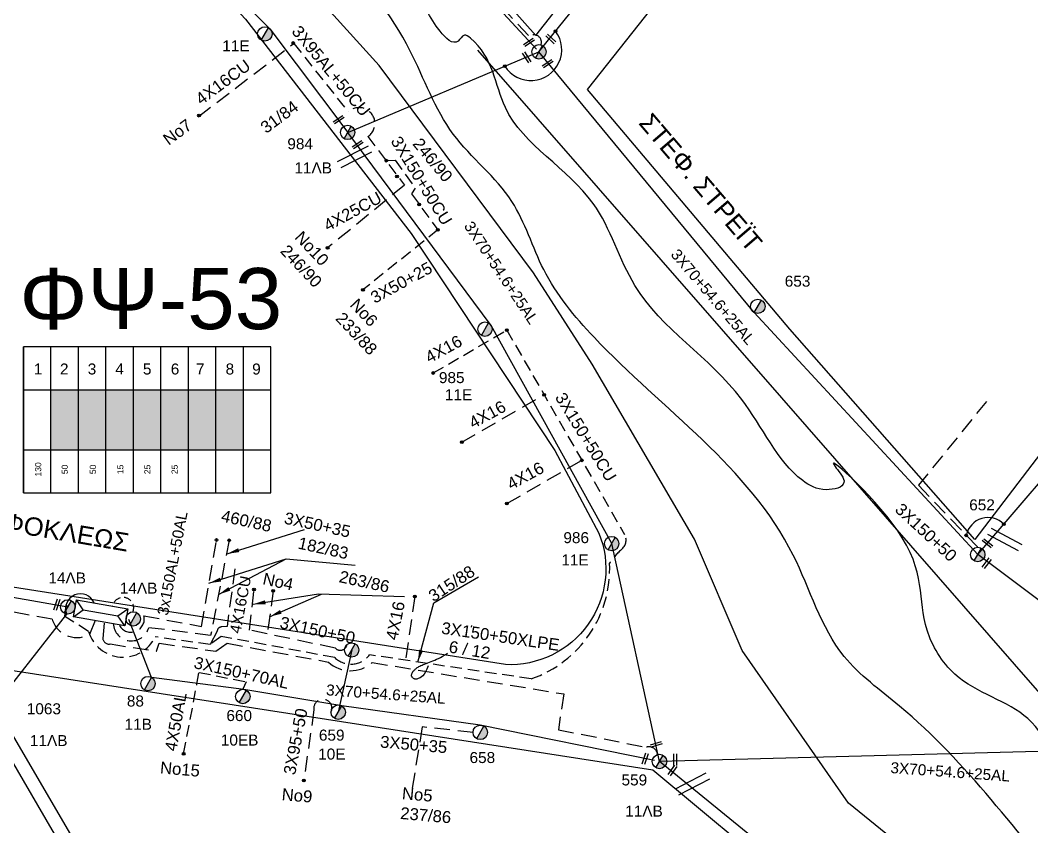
# Model space of a CAD drawing. Header units: millimetres. Extents: x 72 to 3039, y -786 to 786.
# Drawn here: x 1675.8 to 1841.3, y -14.2 to 117.8 of the extents above; entities that cross this region are included whole.
import ezdxf
from ezdxf.enums import TextEntityAlignment as Align

# ---------------------------------------------------------------- set-up
doc = ezdxf.new("R2010")
doc.units = ezdxf.units.MM
doc.linetypes.add('DASHED', pattern=[19.05, 12.7, -6.35])
for name, color, linetype in [('Άγνωστα', 7, 'Continuous'), ('Ασφαλειοκιβώτια Χ.Τ 9 αναχωρήσεων', 7, 'Continuous'), ('Γέφυρες Εναέριου Δικτύου', 7, 'Continuous'), ('Εναέρια παροχή ΧΤ 4x16', 7, 'SYN_LINE'), ('Επιγραφές - Σχήματα', 7, 'Continuous'), ('Καλώδια ΧΤ   3x150+50AL', 7, 'DASHED'), ('Καλώδια ΧΤ   3x150+50AL XLPE', 7, 'DASHED'), ('Καλώδια ΧΤ   3x150+50CU', 7, 'DASHED'), ('Καλώδια ΧΤ   3x150+70AL', 7, 'DASHED'), ('Καλώδια ΧΤ   3x150AL+50CU', 7, 'DASHED'), ('Καλώδια ΧΤ   3x95AL+50CU', 7, 'DASHED'), ('Μηχανική τομή', 7, 'Continuous'), ('Στύλος ΦΜ', 7, 'Continuous'), ('Στύλος ΦΜ @ 1', 7, 'Continuous'), ('Συνδέσεις', 7, 'Continuous'), ('Συνεστραμμένα ΧΤ   3x70+54.6+25 AL', 7, 'SYN_LINE'), ('Τομή', 7, 'Continuous'), ('Υποσταθμός πόλεως', 7, 'Continuous'), ('Υπόβαθρο ΔΕΗ', 7, 'Continuous'), ('Υπόγεια καλώδια Παροχών ΧΤ   4x16AL', 7, 'DASHED'), ('Υπόγεια καλώδια Παροχών ΧΤ   4x16CU', 7, 'DASHED'), ('Υπόγεια καλώδια Παροχών ΧΤ   4x25', 7, 'DASHED'), ('Υπόγεια καλώδια Παροχών ΧΤ   4x50AL', 7, 'DASHED')]:
    doc.layers.add(name, color=color, linetype=linetype)
doc.styles.get("Standard").update_dxf_attribs({"font": 'arial.ttf'})
doc.linetypes.add('SYN_LINE', pattern='A,0.5,-0.0001,["/\\/\\/\\/",Standard,S=0.1,R=0,X=0,Y=-0.05],-0.25', length=0.7501)
doc.dimstyles.new('ISO-25', dxfattribs={"dimtxt": 2.5, "dimasz": 2.5, "dimexe": 1.25, "dimexo": 0.625, "dimtad": 1, "dimtxsty": 'Standard', "dimcen": 2.5, "dimadec": 0, "dimazin": 0, "dimtfac": 1, "dimtmove": 0, "dimatfit": 3, "dimfxl": 1, "dimarcsym": 0})

# ---------------------------------------------------------------- blocks, each defined once
blk = doc.blocks.new('ΥΠΑΡΧΩΝ ΤΣΙΜΕΝΤΕΝΙΟΣ ΣΤΥΛΟΣ')
at = {"layer": 'Στύλος ΦΜ'}
blk.add_hatch(color=7, dxfattribs=at).paths.add_polyline_path([(-1.29, -2.28, 0.574793), (2.62, 0, 0.268822), (1.3, 2.27)])
at = {"layer": 'Στύλος ΦΜ', "color": 7}
blk.add_line((-1.29, -2.28), (1.3, 2.27), dxfattribs=at)
blk.add_circle((0, 0), 2.62, dxfattribs=at)
at = {"layer": 'Στύλος ΦΜ', "flags": 4}
for tag, p in [('ΑΡΙΘΜΟΣ', (-4.68, 8.05)), ('ΤΥΠΟΣ', (-4.91, 3.03))]:
    blk.add_attdef(tag, p, '', height=4, dxfattribs=at)
blk = doc.blocks.new('ΑΣΦΑΛΕΙΟΚΙΒΩΤΙΟ ΥΠΟΣΤΑΘΜΟΥ 9A ΑΝΑΧΩΡΗΣΕΩΝ')
at = {"layer": 'Ασφαλειοκιβώτια Χ.Τ 9 αναχωρήσεων', "ltscale": 40}
for p, q in [((0, 0), (0, 23.91)), ((4.5, 0), (4.5, 23.91)), ((9, 0), (9, 23.91)), ((13.5, 0), (13.5, 23.91)), ((18, 0), (18, 23.91)), ((22.5, 0), (22.5, 23.91)), ((27, 0), (27, 23.91)), ((31.5, 0), (31.5, 23.91)), ((36, 0), (36, 23.91)), ((0, 16.87), (40.5, 16.87)), ((0, 7.04), (40.5, 7.04))]:
    blk.add_line(p, q, dxfattribs=at)
at = {"layer": 'Ασφαλειοκιβώτια Χ.Τ 9 αναχωρήσεων'}
blk.add_lwpolyline([(40.5, 0), (40.5, 23.91), (0, 23.91), (0, 0)], close=True, dxfattribs=at)
for s, p in [('1', (1.71, 19.38)), ('2', (5.99, 19.38)), ('3', (10.53, 19.38)), ('4', (15.04, 19.38)), ('5', (19.55, 19.38)), ('6', (24.11, 19.38)), ('7', (28.24, 19.38)), ('8', (33.08, 19.38)), ('9', (37.43, 19.38))]:
    blk.add_text(s, height=1.8, dxfattribs=at).set_placement(p)
at = {"layer": 'Ασφαλειοκιβώτια Χ.Τ 9 αναχωρήσεων', "ltscale": 40}
for tag, height, rotation, p in [('ΟΝΟΜΑ', 2.5, 0.6514, (19.14, 25.35)), ('ΚΕΙΜΕΝΟ 1', 1, 90, (2.42, 3.84)), ('ΚΕΙΜΕΝΟ 2', 1, 90, (6.78, 3.84)), ('ΚΕΙΜΕΝΟ 3', 1, 90, (11.38, 3.84)), ('ΚΕΙΜΕΝΟ 4', 1, 90, (15.86, 3.84)), ('ΚΕΙΜΕΝΟ 5', 1, 90, (20.28, 3.84)), ('ΚΕΙΜΕΝΟ 6', 1, 90, (24.74, 3.84)), ('ΚΕΙΜΕΝΟ 7', 1, 90, (29.28, 3.84)), ('ΚΕΙΜΕΝΟ 8', 1, 90, (33.65, 3.84)), ('ΚΕΙΜΕΝΟ 9', 1, 90, (38.21, 3.84)), ('ΣΧ', 1, 0.6514, (20.24, -0.85))]:
    blk.add_attdef(tag, text='', height=height, rotation=rotation, dxfattribs=at).set_placement(p, align=Align.MIDDLE_CENTER)
blk = doc.blocks.new('ΥΠΟΣΤΑΘΜΟΣ ΠΟΛΕΩΣ')
at = {"layer": 'Υποσταθμός πόλεως', "linetype": 'Continuous', "ltscale": 40}
blk.add_lwpolyline([(-8.57, 2.82), (8.57, 2.82), (8.57, -2.82), (-8.57, -2.82)], close=True, dxfattribs=at)
for points in [[(-5.75, 0), (-8.57, 2.82)], [(5.75, 0), (8.57, 2.82)], [(-8.57, -2.82), (-5.75, 0)], [(-5.75, 0), (5.75, 0)], [(8.57, -2.82), (5.75, 0)]]:
    blk.add_lwpolyline(points, dxfattribs=at)
at = {"layer": 'Υποσταθμός πόλεως', "linetype": 'SYN_LINE', "ltscale": 40, "flags": 1}
for tag, p in [('ΜΕΤΑΣΧΗΜΑΤΙΣΜΟΣ', (10.6, 2.39)), ('ΙΣΧΥΣ', (10.58, -0.41)), ('ΑΡΙΘΜΟΣ', (10.7, -3.13))]:
    blk.add_attdef(tag, p, '', height=1.8, dxfattribs=at)
blk = doc.blocks.new('_ΣΥΝΔΕΣΗ')
at = {"layer": 'Συνδέσεις', "linetype": 'SYN_LINE', "ltscale": 40}
blk.add_hatch(color=256, dxfattribs=at).paths.add_polyline_path([(0.5, -0.01, 1), (-0.5, -0.01, 1)])
at = {"layer": 'Συνδέσεις'}
blk.add_circle((0, -0.01), 0.5, dxfattribs=at)
blk = doc.blocks.new('ΜΗΧΑΝΙΚΗ ΤΟΜΗ')
at = {"layer": 'Μηχανική τομή', "ltscale": 40}
for p, q in [((-1.89, 0.78), (1.89, 0.78)), ((1.89, 0), (-1.89, 0))]:
    blk.add_line(p, q, dxfattribs=at)
blk = doc.blocks.new('ΤΟΜΗ')
at = {"layer": 'Τομή', "ltscale": 40}
for p, q in [((-5.68, 0), (5.68, 0)), ((5.68, -2.33), (-5.68, -2.33))]:
    blk.add_line(p, q, dxfattribs=at)

msp = doc.modelspace()

# ---------------------------------------------------------------- hatches: boundary and pattern name
at = {"layer": 'Ασφαλειοκιβώτια Χ.Τ 9 αναχωρήσεων'}
for color, points in [(2, [(1685.36, 57.29), (1680.86, 57.29), (1680.86, 47.47), (1685.36, 47.47)]), (6, [(1689.86, 57.29), (1685.36, 57.29), (1685.36, 47.47), (1689.86, 47.47)]), (85, [(1694.36, 57.29), (1689.86, 57.29), (1689.86, 47.47), (1694.36, 47.47)]), (1, [(1694.36, 47.47), (1698.86, 47.47), (1698.86, 57.29), (1694.36, 57.29)]), (30, [(1703.36, 57.29), (1698.86, 57.29), (1698.86, 47.47), (1703.36, 47.47)]), (27, [(1703.36, 47.47), (1707.86, 47.47), (1707.86, 57.29), (1703.36, 57.29)])]:
    msp.add_hatch(color=color, dxfattribs=at).paths.add_polyline_path(points)
at = {"layer": 'Καλώδια ΧΤ   3x150AL+50CU', "linetype": 'DASHED', "ltscale": 0.2}
h = msp.add_hatch(color=133, dxfattribs=at)
h.dxf.hatch_style = 1
h.paths.add_polyline_path([(1712.36, 57.29), (1707.86, 57.29), (1707.86, 47.47), (1712.36, 47.47)])

# ---------------------------------------------------------------- linework, layer by layer
at = {"layer": 'Άγνωστα', "color": 1, "linetype": 'DASHED', "ltscale": 0.2}
msp.add_lwpolyline([(1710.01, 32.67), (1706.99, 17.09), (1696.88, 18.37, -0.848994), (1691.06, 19.03, 5.984596)], format="xyb", dxfattribs=at)
at = {"layer": 'Άγνωστα', "color": 85, "linetype": 'DASHED', "ltscale": 0.2}
msp.add_lwpolyline([(1710.96, 28.01), (1709.67, 18.57), (1708.73, 18.49, 0.376013), (1708.06, 17.79), (1706.92, 15.6)], format="xyb", dxfattribs=at)
at = {"layer": 'Άγνωστα', "color": 2, "linetype": 'DASHED', "ltscale": 0.2}
for points in [[(1717.22, 24.39), (1716.26, 17.36)], [(1749.93, 1.24), (1741.6, 2.12), (1739.93, -8.17)]]:
    msp.add_lwpolyline(points, dxfattribs=at)
at = {"layer": 'Άγνωστα'}
for points in [[(1749.67, 18.44), (1749.69, 18.73)], [(1742.6, 12.13), (1742.37, 11.57), (1742.13, 11.12), (1741.9, 10.77), (1741.68, 10.51), (1741.47, 10.31), (1741.28, 10.18), (1741.1, 10.09), (1740.95, 10.03), (1740.81, 9.98), (1740.7, 9.95), (1740.6, 9.94), (1740.52, 9.93), (1740.44, 9.94), (1740.38, 9.95), (1740.32, 9.98), (1740.26, 10.01), (1740.2, 10.05), (1740.14, 10.09), (1740.08, 10.14), (1740.02, 10.19), (1739.97, 10.25), (1739.93, 10.31), (1739.89, 10.38), (1739.87, 10.45), (1739.86, 10.52), (1739.85, 10.59), (1739.86, 10.66), (1739.88, 10.74), (1739.9, 10.82), (1739.94, 10.9), (1739.98, 10.98), (1740.03, 11.06), (1740.08, 11.15), (1740.14, 11.23), (1740.21, 11.32), (1740.28, 11.4), (1740.37, 11.49), (1740.46, 11.58), (1740.56, 11.66), (1740.67, 11.75), (1740.79, 11.83), (1740.92, 11.91), (1741.07, 12), (1741.22, 12.08), (1741.39, 12.16), (1741.58, 12.25), (1741.78, 12.33), (1742, 12.42), (1742.24, 12.51), (1742.5, 12.61), (1742.77, 12.71), (1743.05, 12.82), (1743.34, 12.94), (1743.64, 13.06), (1743.95, 13.2), (1744.26, 13.35), (1744.57, 13.51), (1744.88, 13.68), (1745.19, 13.86), (1745.5, 14.04), (1745.75, 14.2)]]:
    msp.add_lwpolyline(points, dxfattribs=at)
at = {"layer": 'Άγνωστα', "color": 2, "linetype": 'DASHED', "ltscale": 0.2}
msp.add_lwpolyline([(1726.68, 4.54, 1.378355), (1723.89, 4.9), (1722.23, -6.65)], format="xyb", dxfattribs=at)
at = {"layer": 'Γέφυρες Εναέριου Δικτύου'}
msp.add_arc((1759.38, 112.94), 5.05, 212.3717, 36.8714, dxfattribs=at)
at = {"layer": 'Καλώδια ΧΤ   3x150+50AL', "color": 1, "ltscale": 0.2}
msp.add_lwpolyline([(1833.89, 55.37), (1822.77, 41.68), (1832.47, 31.52)], dxfattribs=at)
at = {"layer": 'Καλώδια ΧΤ   3x150+50AL', "color": 30, "ltscale": 0.2}
msp.add_lwpolyline([(1692.08, 18.71, 0.860587), (1696.09, 20.32), (1705.5, 18.57), (1707.95, 32.72)], format="xyb", dxfattribs=at)
at = {"layer": 'Καλώδια ΧΤ   3x150+50AL', "color": 2, "ltscale": 0.2}
msp.add_lwpolyline([(1729.31, 15.63, -0.624805), (1727.4, 15.02), (1713.37, 17.96)], format="xyb", dxfattribs=at)
at = {"layer": 'Καλώδια ΧΤ   3x150+50AL XLPE', "color": 27, "ltscale": 0.2}
msp.add_lwpolyline([(1688.12, 19.55), (1687.2, 17.27, -0.472083), (1681.05, 19.76), (1661.33, 23.36, -0.74058), (1657.08, 28.07), (1650.22, 63.14), (1650.95, 64.68)], format="xyb", dxfattribs=at)
at = {"layer": 'Καλώδια ΧΤ   3x150+50AL XLPE', "color": 133, "ltscale": 0.2}
msp.add_lwpolyline([(1689.59, 19.13), (1689.34, 16.56, 0.401763), (1690.56, 15.7), (1698.15, 14.53), (1698.56, 15.82), (1707.84, 14.53), (1709.7, 15.82), (1726.25, 12.75, 0.385259), (1733.44, 12.67), (1764.75, 7.53), (1763.87, 1.67), (1778.26, -1.19, -0.472872), (1780.1, -2.4)], format="xyb", dxfattribs=at)
at = {"layer": 'Καλώδια ΧΤ   3x150+50CU', "color": 30, "ltscale": 0.15}
msp.add_lwpolyline([(1735.73, 94.79), (1737.16, 94.88), (1740.46, 90.27), (1739.85, 89.35), (1744.16, 83.46), (1731.91, 73.65)], dxfattribs=at)
at = {"layer": 'Καλώδια ΧΤ   3x150+70AL', "color": 30, "ltscale": 0.2}
msp.add_lwpolyline([(1760.83, 130.68), (1752.09, 122.74), (1759.12, 115.08, -0.786245), (1761.01, 113.73, -0.657622)], format="xyb", dxfattribs=at)
at = {"layer": 'Καλώδια ΧΤ   3x150+70AL', "color": 85, "ltscale": 0.15}
msp.add_lwpolyline([(1743.41, 60.05), (1755.44, 67.06), (1774.7, 33.64, -0.355442), (1774.32, 31.29, 0.063646), (1772.25, 28.92, -0.333189), (1759.4, 9.99), (1732.99, 13.93, -0.453758), (1727.29, 13.48), (1708.74, 16.94), (1706.92, 15.6), (1697.94, 16.88, -0.689589), (1687.04, 17.75), (1683.16, 20.19), (1683.34, 22.07), (1683.76, 21.8)], format="xyb", dxfattribs=at)
at = {"layer": 'Καλώδια ΧΤ   3x95AL+50CU', "color": 30, "ltscale": 0.15}
msp.add_lwpolyline([(1720.6, 113.98), (1729.51, 102.77, -1.079638), (1732.73, 98.74), (1738.7, 90.78)], format="xyb", dxfattribs=at)
at = {"layer": 'Συνεστραμμένα ΧΤ   3x70+54.6+25 AL', "color": 133, "ltscale": 20}
for points in [[(1760.29, 113.04), (1731.27, 144.43), (1704.04, 176.56)], [(1901.65, -38.59), (1867.11, -1.25), (1848.61, 18.22), (1832.47, 30.34), (1795.91, 69.92), (1760.7, 112.6)], [(1867.11, -1.25), (1780.41, -3.53), (1780.3, -3.51)]]:
    msp.add_lwpolyline(points, dxfattribs=at)
at = {"layer": 'Συνεστραμμένα ΧΤ   3x70+54.6+25 AL', "color": 30, "ltscale": 15}
msp.add_lwpolyline([(1760.7, 112.6), (1784.37, 142.02), (1800.9, 163.96)], dxfattribs=at)
at = {"layer": 'Συνεστραμμένα ΧΤ   3x70+54.6+25 AL', "color": 30, "ltscale": 20}
msp.add_lwpolyline([(1625.2, 141.12), (1660.57, 145.6), (1687.01, 147.86), (1699.97, 133.19), (1716.7, 116.36), (1729.42, 99.41), (1760.7, 112.6)], dxfattribs=at)
at = {"layer": 'Συνεστραμμένα ΧΤ   3x70+54.6+25 AL', "color": 1, "ltscale": 20}
msp.add_lwpolyline([(1832.47, 30.34), (1850.63, 51.5), (1866.27, 72.93), (1892.01, 106.98)], dxfattribs=at)
at = {"layer": 'Συνεστραμμένα ΧΤ   3x70+54.6+25 AL', "color": 2, "ltscale": 20}
for points in [[(1780.41, -3.53), (1772.6, 32.13), (1752.9, 67.79), (1729.41, 99.41)], [(1779.57, -3.36), (1751.1, 2.42), (1728.45, 5.56), (1712.45, 8.27), (1697.33, 10.24), (1693.59, 19.71)]]:
    msp.add_lwpolyline(points, dxfattribs=at)
at = {"layer": 'Συνεστραμμένα ΧΤ   3x70+54.6+25 AL', "color": 85, "ltscale": 20}
msp.add_lwpolyline([(1683.64, 21.75), (1659.72, 25.91)], dxfattribs=at)
at = {"layer": 'Συνεστραμμένα ΧΤ   3x70+54.6+25 AL', "color": 6, "ltscale": 20}
msp.add_lwpolyline([(1687.93, 22.44, 0.979723), (1683.43, 20.59), (1670.22, 3.8), (1693.48, -36.18), (1714.11, -70.7)], format="xyb", dxfattribs=at)
at = {"layer": 'Συνεστραμμένα ΧΤ   3x70+54.6+25 AL', "color": 2, "linetype": 'DASHED', "ltscale": 0.1}
msp.add_lwpolyline([(1694.3, 20.98, 1.092536), (1690.96, 21.89)], format="xyb", dxfattribs=at)
at = {"layer": 'Συνεστραμμένα ΧΤ   3x70+54.6+25 AL', "color": 2, "ltscale": 15}
msp.add_lwpolyline([(1730.07, 14.72), (1727.86, 4.54)], dxfattribs=at)
at = {"layer": 'Συνεστραμμένα ΧΤ   3x70+54.6+25 AL', "color": 5, "ltscale": 20}
msp.add_lwpolyline([(1915.33, -115.65), (1883.95, -88.75), (1851.42, -61.63), (1819.05, -35.08), (1780.42, -3.54)], dxfattribs=at)
at = {"layer": 'Υπόβαθρο ΔΕΗ'}
for points in [[(1912.77, -92.84), (1811.32, -10.35), (1793.95, 14.66), (1786.14, 32.84), (1769.4, 61.49), (1759.83, 76.42), (1734.57, 110.35), (1713.39, 133.78), (1693.09, 154.57, 0.345717), (1674.29, 157.05), (1655.63, 146.96, 0.248317), (1634.79, 148.29), (1568.35, 311.22)], [(1760.2, 115.25), (1801.12, 167.3, 0.419904), (1800.25, 173.97), (1738.55, 219.3), (1705.92, 176.18), (1760.2, 115.25)], [(1663.04, 136.89), (1674.73, 143.44, -0.340084), (1691.1, 141.05), (1712.72, 117.93), (1739.82, 82.88), (1763.31, 47.39), (1770.5, 33.86, -0.546387), (1755.21, 12.33), (1658.9, 27.48), (1640.91, 111.71, 0.553403), (1663.04, 136.89, -1.243994)], [(1779.34, -4.96), (1675.04, 11.26, 0.62115), (1671.43, 6.12), (1716.71, -71.48), (1890.1, -100.61), (1891.35, -98.22), (1779.34, -4.96)]]:
    msp.add_lwpolyline(points, format="xyb", dxfattribs=at)
for points in [[(1889.5, 108.17), (1831.97, 32.82), (1801.74, 67.24), (1768.61, 106.44), (1813.82, 163.61), (1889.5, 108.17)], [(1920.29, -80.58), (1896.19, -51.87), (1847.17, 2.47), (1800.4, 55.98), (1750.68, 112.85)]]:
    msp.add_lwpolyline(points, dxfattribs=at)
msp.add_arc((1834.16, 32.75), 3.64, 44.7165, 168.3406, dxfattribs=at)
for points in [[(1913.39, -91.84), (1910.67, -87.13), (1901.72, -78.39), (1890.07, -61.02), (1871.96, -46.98), (1848.42, -26.03), (1819.68, 5.53), (1810.61, 13.68), (1802.29, 30.22), (1769.72, 65.89), (1761.47, 76.97), (1756.27, 88.1), (1746.69, 99.13), (1739.6, 112.79), (1714.41, 144), (1681.91, 181.48), (1642.93, 212.01), (1639.44, 221.59), (1626.4, 231.1), (1605.9, 244.83), (1595.89, 264.84), (1588.6, 285.36), (1584.02, 299.5), (1569.42, 311.36), (1557.84, 337.31), (1550.14, 350.46), (1546.77, 375.41)], [(1919.55, -81.8), (1917, -79.66), (1915.11, -70.97), (1906.19, -67.42), (1890, -46.9), (1866.66, -27.71), (1848.08, -9.69), (1840.66, 3.49), (1828.74, 10.75), (1824.18, 17.97), (1819.27, 34.38), (1809.32, 44.49), (1810.59, 42.11), (1807.71, 40.95), (1803.83, 42.44), (1793.86, 55.73), (1776.39, 74.37), (1769.57, 87.77), (1755.2, 103.48), (1749.49, 114.83), (1748.49, 115.31), (1747.46, 114.35), (1744.52, 115.99), (1732.2, 137.7), (1731.62, 137.68), (1731.13, 136.13), (1720.56, 147.22), (1716.84, 152.55), (1713.49, 160.39), (1705.21, 170.66), (1697.69, 179.47), (1672.22, 204.18), (1662.12, 208.28), (1638.84, 233.9), (1628.31, 253.61), (1618.8, 257.87), (1610.3, 266.09), (1607.03, 282.53), (1603.46, 297.89), (1594.15, 309.71), (1586.24, 325.43), (1572.1, 341.31), (1562.61, 357.02), (1557.58, 373.62)]]:
    msp.add_spline(points, degree=3, dxfattribs=at)
at = {"layer": 'Υπόγεια καλώδια Παροχών ΧΤ   4x16AL', "color": 85, "ltscale": 0.2}
for points in [[(1748.08, 48.74), (1761.53, 56.49)], [(1755.46, 38.69), (1767.71, 45.76)], [(1740.4, 23.48), (1738.85, 13.05)]]:
    msp.add_lwpolyline(points, dxfattribs=at)
at = {"layer": 'Υπόγεια καλώδια Παροχών ΧΤ   4x16CU', "color": 30, "ltscale": 0.2}
msp.add_lwpolyline([(1704.97, 101.98), (1720.6, 113.98)], dxfattribs=at)
at = {"layer": 'Υπόγεια καλώδια Παροχών ΧΤ   4x16CU', "color": 2, "ltscale": 0.2}
msp.add_lwpolyline([(1713.37, 17.96), (1714.09, 24.61)], dxfattribs=at)
at = {"layer": 'Υπόγεια καλώδια Παροχών ΧΤ   4x25', "color": 30, "ltscale": 0.2}
msp.add_lwpolyline([(1738.7, 90.78), (1726.13, 80.52)], dxfattribs=at)
at = {"layer": 'Υπόγεια καλώδια Παροχών ΧΤ   4x50AL', "color": 2, "ltscale": 0.15}
msp.add_lwpolyline([(1702.58, -2.26), (1704.74, 9.11), (1705.09, 11.06), (1712.82, 9.51), (1712.26, 8.29)], dxfattribs=at)

# ---------------------------------------------------------------- block references
at = {"layer": 'Ασφαλειοκιβώτια Χ.Τ 9 αναχωρήσεων'}
ref = msp.add_blockref('ΑΣΦΑΛΕΙΟΚΙΒΩΤΙΟ ΥΠΟΣΤΑΘΜΟΥ 9A ΑΝΑΧΩΡΗΣΕΩΝ', (1676.36, 40.42), dxfattribs=at)
ref.add_attrib('ΚΕΙΜΕΝΟ 6', '25', dxfattribs={"ltscale": 40, "height": 1, "rotation": 90}).set_placement((1701.1, 44.27), align=Align.MIDDLE_CENTER)
ref.add_attrib('ΚΕΙΜΕΝΟ 5', '25', dxfattribs={"ltscale": 40, "height": 1, "rotation": 90}).set_placement((1696.64, 44.27), align=Align.MIDDLE_CENTER)
ref.add_attrib('ΚΕΙΜΕΝΟ 4', '15', dxfattribs={"ltscale": 40, "height": 1, "rotation": 90}).set_placement((1692.22, 44.27), align=Align.MIDDLE_CENTER)
ref.add_attrib('ΚΕΙΜΕΝΟ 3', '50', dxfattribs={"ltscale": 40, "height": 1, "rotation": 90}).set_placement((1687.73, 44.27), align=Align.MIDDLE_CENTER)
ref.add_attrib('ΚΕΙΜΕΝΟ 1', '130', dxfattribs={"ltscale": 40, "height": 1, "rotation": 90}).set_placement((1678.78, 44.27), align=Align.MIDDLE_CENTER)
ref.add_attrib('ΚΕΙΜΕΝΟ 2', '50', dxfattribs={"ltscale": 40, "height": 1, "rotation": 90}).set_placement((1683.13, 44.27), align=Align.MIDDLE_CENTER)
at = {"layer": 'Μηχανική τομή'}
for p, xscale, yscale, zscale, rotation in [((1759.16, 114.01), 0.4999999999998863, 0.4999999999998863, 0.4999999999998863, 33.42099638757021), ((1762.51, 114.57), 0.4999999999999537, 0.4999999999999537, 0.4999999999999537, 317.465798644942), ((1758.52, 111.58), 0.4999999999999463, 0.4999999999999463, 0.4999999999999463, 301.806436681295), ((1762.24, 110.52), 0.4999999999998863, 0.4999999999998863, 0.4999999999998863, 33.42099638757021), ((1728.05, 101.32), 0.4999999999998863, 0.4999999999998863, 0.4999999999998863, 33.42099638757021), ((1731.15, 97.23), 0.4999999999998863, 0.4999999999998863, 0.4999999999998863, 33.42099638757021), ((1833.93, 32.04), 0.4999999999997947, 0.4999999999997947, 0.4999999999997947, 321.3110294307349), ((1833.78, 29.03), 0.5000000000000278, 0.5000000000000278, 0.5000000000000278, 232.4230382662197), ((1681.66, 22.21), 0.5000000000000093, 0.5000000000000093, 0.5000000000000093, 251.1510871103226), ((1779.85, -0.54), 0.499999999999959, 0.499999999999959, 0.499999999999959, 197.1100361748911), ((1777.88, -3.02), 0.499999999999991, 0.499999999999991, 0.499999999999991, 251.1510871103288), ((1782.78, -3.23), 0.5000000000000738, 0.5000000000000738, 0.5000000000000738, 270.0953033370674), ((1782.36, -4.9), 0.4999999999999951, 0.4999999999999951, 0.4999999999999951, 234.922379746601)]:
    msp.add_blockref('ΜΗΧΑΝΙΚΗ ΤΟΜΗ', p, dxfattribs=dict(at, xscale=xscale, yscale=yscale, zscale=zscale, rotation=rotation))
at = {"layer": 'Στύλος ΦΜ @ 1', "ltscale": 40}
ref = msp.add_blockref('ΥΠΑΡΧΩΝ ΤΣΙΜΕΝΤΕΝΙΟΣ ΣΤΥΛΟΣ', (1760.7, 112.6), dxfattribs=dict(at, xscale=0.4499999999998181, yscale=0.4499999999998181, zscale=0.4499999999998181))
ref.add_attrib('ΤΥΠΟΣ', '11Μ', (1756.59, 121.8), dxfattribs={"layer": 'Στύλος ΦΜ', "height": 1.8, "flags": 4})
ref.add_attrib('ΑΡΙΘΜΟΣ', '655', (1759.78, 119.42), dxfattribs={"layer": 'Στύλος ΦΜ', "height": 1.8, "flags": 4})
ref = msp.add_blockref('ΥΠΑΡΧΩΝ ΤΣΙΜΕΝΤΕΝΙΟΣ ΣΤΥΛΟΣ', (1715.86, 115.53), dxfattribs=dict(at, xscale=0.4499999999998181, yscale=0.4499999999998181, zscale=0.4499999999998181))
ref.add_attrib('ΤΥΠΟΣ', '11Ε', (1708.9, 112.68), dxfattribs={"layer": 'Στύλος ΦΜ', "height": 1.8, "flags": 4})
ref = msp.add_blockref('ΥΠΑΡΧΩΝ ΤΣΙΜΕΝΤΕΝΙΟΣ ΣΤΥΛΟΣ', (1729.41, 99.41), dxfattribs=dict(at, xscale=0.4499999999998181, yscale=0.4499999999998181, zscale=0.4499999999998181))
ref.add_attrib('ΤΥΠΟΣ', '11ΛΒ', (1720.69, 92.71), dxfattribs={"layer": 'Στύλος ΦΜ', "height": 1.8, "flags": 4})
ref.add_attrib('ΑΡΙΘΜΟΣ', '984', (1719.54, 96.65), dxfattribs={"layer": 'Στύλος ΦΜ', "height": 1.8, "flags": 4})
ref = msp.add_blockref('ΥΠΑΡΧΩΝ ΤΣΙΜΕΝΤΕΝΙΟΣ ΣΤΥΛΟΣ', (1796.5, 70.95), dxfattribs=dict(at, xscale=0.4499999999998181, yscale=0.4499999999998181, zscale=0.4499999999998181))
ref.add_attrib('ΑΡΙΘΜΟΣ', '653', (1800.9, 74.17), dxfattribs={"layer": 'Στύλος ΦΜ', "height": 1.8, "flags": 4})
ref = msp.add_blockref('ΥΠΑΡΧΩΝ ΤΣΙΜΕΝΤΕΝΙΟΣ ΣΤΥΛΟΣ', (1751.87, 67.22), dxfattribs=dict(at, xscale=0.4499999999998181, yscale=0.4499999999998181, zscale=0.4499999999998181))
ref.add_attrib('ΤΥΠΟΣ', '11Ε', (1745.3, 55.59), dxfattribs={"layer": 'Στύλος ΦΜ', "height": 1.8, "flags": 4})
ref.add_attrib('ΑΡΙΘΜΟΣ', '985', (1744.33, 58.39), dxfattribs={"layer": 'Στύλος ΦΜ', "height": 1.8, "flags": 4})
ref = msp.add_blockref('ΥΠΑΡΧΩΝ ΤΣΙΜΕΝΤΕΝΙΟΣ ΣΤΥΛΟΣ', (1832.47, 30.34), dxfattribs=dict(at, xscale=0.4499999999998181, yscale=0.4499999999998181, zscale=0.4499999999998181))
ref.add_attrib('ΑΡΙΘΜΟΣ', '652', (1831.07, 37.57), dxfattribs={"layer": 'Στύλος ΦΜ', "height": 1.8, "flags": 4})
ref = msp.add_blockref('ΥΠΑΡΧΩΝ ΤΣΙΜΕΝΤΕΝΙΟΣ ΣΤΥΛΟΣ', (1772.59, 32.13), dxfattribs=dict(at, xscale=0.4499999999998181, yscale=0.4499999999998181, zscale=0.4499999999998181))
ref.add_attrib('ΤΥΠΟΣ', '11Ε', (1764.36, 28.55), dxfattribs={"layer": 'Στύλος ΦΜ', "height": 1.8, "flags": 4})
ref.add_attrib('ΑΡΙΘΜΟΣ', '986', (1764.69, 32.2), dxfattribs={"layer": 'Στύλος ΦΜ', "height": 1.8, "flags": 4})
ref = msp.add_blockref('ΥΠΑΡΧΩΝ ΤΣΙΜΕΝΤΕΝΙΟΣ ΣΤΥΛΟΣ', (1683.63, 21.76), dxfattribs=dict(at, xscale=0.4499999999998181, yscale=0.4499999999998181, zscale=0.4499999999998181))
ref.add_attrib('ΤΥΠΟΣ', '14ΛΒ', (1680.45, 25.6), dxfattribs={"layer": 'Στύλος ΦΜ', "height": 1.8, "flags": 4})
ref = msp.add_blockref('ΥΠΑΡΧΩΝ ΤΣΙΜΕΝΤΕΝΙΟΣ ΣΤΥΛΟΣ', (1694.33, 19.81), dxfattribs=dict(at, xscale=0.4499999999998181, yscale=0.4499999999998181, zscale=0.4499999999998181))
ref.add_attrib('ΤΥΠΟΣ', '14ΛΒ', (1692.13, 23.94), dxfattribs={"layer": 'Στύλος ΦΜ', "height": 1.8, "flags": 4})
at = {"layer": 'Στύλος ΦΜ @ 1', "ltscale": 40, "xscale": 0.4499999999998181, "yscale": 0.4499999999998181, "zscale": 0.4499999999998181}
msp.add_blockref('ΥΠΑΡΧΩΝ ΤΣΙΜΕΝΤΕΝΙΟΣ ΣΤΥΛΟΣ', (1730.06, 14.72), dxfattribs=at)
at = {"layer": 'Στύλος ΦΜ @ 1', "ltscale": 40}
ref = msp.add_blockref('ΥΠΑΡΧΩΝ ΤΣΙΜΕΝΤΕΝΙΟΣ ΣΤΥΛΟΣ', (1696.75, 9.22), dxfattribs=dict(at, xscale=0.4499999999998181, yscale=0.4499999999998181, zscale=0.4499999999998181))
ref.add_attrib('ΤΥΠΟΣ', '11Β', (1692.91, 1.67), dxfattribs={"layer": 'Στύλος ΦΜ', "height": 1.8, "flags": 4})
ref.add_attrib('ΑΡΙΘΜΟΣ', '88', (1693.29, 5.47), dxfattribs={"layer": 'Στύλος ΦΜ', "height": 1.8, "flags": 4})
ref = msp.add_blockref('ΥΠΑΡΧΩΝ ΤΣΙΜΕΝΤΕΝΙΟΣ ΣΤΥΛΟΣ', (1712.26, 7.11), dxfattribs=dict(at, xscale=0.4499999999998181, yscale=0.4499999999998181, zscale=0.4499999999998181))
ref.add_attrib('ΤΥΠΟΣ', '10ΕΒ', (1708.66, -0.92), dxfattribs={"layer": 'Στύλος ΦΜ', "height": 1.8, "flags": 4})
ref.add_attrib('ΑΡΙΘΜΟΣ', '660', (1709.57, 3.09), dxfattribs={"layer": 'Στύλος ΦΜ', "height": 1.8, "flags": 4})
ref = msp.add_blockref('ΥΠΑΡΧΩΝ ΤΣΙΜΕΝΤΕΝΙΟΣ ΣΤΥΛΟΣ', (1670.22, 3.8), dxfattribs=dict(at, xscale=0.4499999999998181, yscale=0.4499999999998181, zscale=0.4499999999998181))
ref.add_attrib('ΤΥΠΟΣ', '11ΛΒ', (1677.43, -1), dxfattribs={"layer": 'Στύλος ΦΜ', "height": 1.8, "flags": 4})
ref.add_attrib('ΑΡΙΘΜΟΣ', '1063', (1676.92, 4.2), dxfattribs={"layer": 'Στύλος ΦΜ', "height": 1.8, "flags": 4})
ref = msp.add_blockref('ΥΠΑΡΧΩΝ ΤΣΙΜΕΝΤΕΝΙΟΣ ΣΤΥΛΟΣ', (1727.86, 4.54), dxfattribs=dict(at, xscale=0.4499999999998181, yscale=0.4499999999998181, zscale=0.4499999999998181))
ref.add_attrib('ΤΥΠΟΣ', '10Ε', (1724.58, -3.21), dxfattribs={"layer": 'Στύλος ΦΜ', "height": 1.8, "flags": 4})
ref.add_attrib('ΑΡΙΘΜΟΣ', '659', (1724.7, -0.11), dxfattribs={"layer": 'Στύλος ΦΜ', "height": 1.8, "flags": 4})
ref = msp.add_blockref('ΥΠΑΡΧΩΝ ΤΣΙΜΕΝΤΕΝΙΟΣ ΣΤΥΛΟΣ', (1751.1, 1.24), dxfattribs=dict(at, xscale=0.4499999999998181, yscale=0.4499999999998181, zscale=0.4499999999998181))
ref.add_attrib('ΑΡΙΘΜΟΣ', '658', (1749.34, -3.78), dxfattribs={"layer": 'Στύλος ΦΜ', "height": 1.8, "flags": 4})
ref = msp.add_blockref('ΥΠΑΡΧΩΝ ΤΣΙΜΕΝΤΕΝΙΟΣ ΣΤΥΛΟΣ', (1780.41, -3.53), dxfattribs=dict(at, xscale=0.4499999999998181, yscale=0.4499999999998181, zscale=0.4499999999998181))
ref.add_attrib('ΤΥΠΟΣ', '11ΛΒ', (1774.8, -12.55), dxfattribs={"layer": 'Στύλος ΦΜ', "height": 1.8, "flags": 4})
ref.add_attrib('ΑΡΙΘΜΟΣ', '559', (1774.2, -7.44), dxfattribs={"layer": 'Στύλος ΦΜ', "height": 1.8, "flags": 4})
at = {"layer": 'Συνδέσεις', "xscale": 0.4499999999998181, "yscale": 0.4499999999998181, "zscale": 0.4499999999998181}
for p in [(1763.42, 115.97), (1720.5, 114.05), (1755.12, 110.24), (1705.09, 102.18), (1735.73, 94.79), (1737.48, 92.22), (1741.1, 87.62), (1744.16, 83.46), (1726.13, 80.52), (1731.91, 73.65), (1755.44, 67.06), (1743.41, 60.05), (1761.53, 56.49), (1748.08, 48.74), (1767.71, 45.76), (1755.46, 38.69), (1836.74, 35.32), (1830.59, 33.49), (1707.95, 32.72), (1710.01, 32.67), (1714.09, 24.61), (1717.22, 24.39), (1740.4, 23.48), (1702.58, -2.26), (1722.23, -6.65)]:
    msp.add_blockref('_ΣΥΝΔΕΣΗ', p, dxfattribs=at)
at = {"layer": 'Τομή'}
for p, xscale, yscale, zscale, rotation in [((1730.8, 94.91), 0.4999999999997594, 0.4999999999997594, 0.4999999999997594, 207.1383434525173), ((1837.16, 33.32), 0.4999999999999327, 0.4999999999999327, 0.4999999999999327, 332.3808487322233), ((1786.07, -7.73), 0.4999999999997594, 0.4999999999997594, 0.4999999999997594, 207.1383434525173)]:
    msp.add_blockref('ΤΟΜΗ', p, dxfattribs=dict(at, xscale=xscale, yscale=yscale, zscale=zscale, rotation=rotation))
at = {"layer": 'Υποσταθμός πόλεως', "xscale": 0.4999999999999094, "yscale": 0.4999999999999094, "zscale": 0.4999999999999094, "rotation": 349.9765428790153}
msp.add_blockref('ΥΠΟΣΤΑΘΜΟΣ ΠΟΛΕΩΣ', (1689, 20.8), dxfattribs=at)

# ---------------------------------------------------------------- texts
at = {"layer": 'Άγνωστα', "char_height": 1.8, "width": 23.5192, "attachment_point": 1}
for s, insert, rotation in [('{\\H1.083x;3X50+25}', (1732.9, 73.07), 28.6908), ('{\\H1.083x;3X95+50}', (1718.89, -5.47), 79.1773), ('{\\H1.083x;3X50+35}', (1734.83, 0.71), 355.0306)]:
    msp.add_mtext(s, dxfattribs=dict(at, insert=insert, rotation=rotation))
at = {"layer": 'Εναέρια παροχή ΧΤ 4x16', "insert": (1741.84, 63.3), "char_height": 1.8, "width": 23.5192, "attachment_point": 1, "rotation": 28.6908}
msp.add_mtext('{\\H1.083x;4X16}', dxfattribs=at)
at = {"layer": 'Επιγραφές - Σχήματα', "attachment_point": 1}
for s, insert, char_height, width, rotation in [('{\\H1.083x;31/84}', (1714.91, 100.72), 1.8, 23.5192, 36.4115), ('ΣΤΕΦ. ΣΤΡΕΪΤ', (1779.14, 102.85), 3, 54.0924, 310.6187), ('{\\H1.083x;No7}', (1698.97, 98.77), 1.8, 23.5192, 36.4115), ('246/90', (1741.42, 98.74), 1.949, 4.9762, 309.6462), ('{\\H1.083x;No10\\P246/90}', (1722.03, 83.47), 1.8, 23.5192, 313.3743), ('{\\H1.083x;No6\\P233/88}', (1731.07, 72.43), 1.8, 23.5192, 313.3743), ('ΣΟΦΟΚΛΕΩΣ', (1667.65, 38.2), 3, 32.394, 350.3683), ('{\\H1.083x;460/88}', (1708.99, 37.69), 1.8, 23.5192, 347.7101), ('{\\H1.083x;3X50+35}', (1719.3, 37.33), 1.8, 23.5192, 347.7101), ('{\\H1.083x;182/83}', (1721.56, 33.24), 1.8, 23.5192, 347.7101), ('{\\H1.083x;315/88}', (1742.38, 24.14), 1.8, 23.5192, 33.1413), ('{\\H1.083x;No4}', (1715.8, 27.4), 1.8, 23.5192, 347.7101), ('{\\H1.083x;263/86}', (1728.28, 27.75), 1.8, 23.5192, 347.7101), ('{\\H1.083x;6 / 12}', (1746.16, 16.26), 1.8, 23.5192, 350.5756), ('{\\H1.083x;No15}', (1698.83, -3.52), 1.8, 23.5192, 355.0306), ('{\\H1.083x;No9}', (1718.73, -7.9), 1.8, 23.5192, 355.0306), ('{\\H1.083x;No5\\P237/86}', (1738.4, -7.74), 1.8, 23.5192, 355.0306)]:
    msp.add_mtext(s, dxfattribs=dict(at, insert=insert, char_height=char_height, width=width, rotation=rotation))
at = {"layer": 'Επιγραφές - Σχήματα', "insert": (1675.7, 77.22), "char_height": 10, "width": 10.9709, "attachment_point": 1}
msp.add_mtext('ΦΨ-53', dxfattribs=at)
at = {"layer": 'Καλώδια ΧΤ   3x150+50AL', "char_height": 1.8, "width": 23.5192, "attachment_point": 1}
for s, insert, rotation in [('{\\H1.083x;3X150+50}', (1820.1, 38.94), 317.1725), ('3x150AL+50AL', (1698.23, 20.6), 79.1725), ('{\\H1.083x;3X150+50}', (1718.59, 20.24), 347.7101)]:
    msp.add_mtext(s, dxfattribs=dict(at, insert=insert, rotation=rotation))
at = {"layer": 'Καλώδια ΧΤ   3x150+50AL XLPE', "insert": (1744.92, 19.33), "char_height": 1.8, "width": 23.5192, "attachment_point": 1, "rotation": 351.5999}
msp.add_mtext('{\\H1.083x;3X150+50XLPE}', dxfattribs=at)
at = {"layer": 'Καλώδια ΧΤ   3x150+50CU', "char_height": 1.8, "width": 23.5192, "attachment_point": 1, "rotation": 301.5232}
for insert in [(1738.03, 99.03), (1764.91, 57.09)]:
    msp.add_mtext('{\\H1.083x;3X150+50CU}', dxfattribs=dict(at, insert=insert))
at = {"layer": 'Καλώδια ΧΤ   3x150+70AL', "insert": (1704.54, 13.68), "char_height": 1.8, "width": 23.5192, "attachment_point": 1, "rotation": 347.4398}
msp.add_mtext('{\\H1.083x;3X150+70AL}', dxfattribs=at)
at = {"layer": 'Καλώδια ΧΤ   3x95AL+50CU', "insert": (1721.63, 117.12), "char_height": 1.9494, "width": 4.9762, "attachment_point": 1, "rotation": 309.6462}
msp.add_mtext('3X95AL+50CU', dxfattribs=at)
at = {"layer": 'Συνεστραμμένα ΧΤ   3x70+54.6+25 AL', "char_height": 1.8, "width": 16.2172, "attachment_point": 1}
for insert, rotation in [((1749.84, 85.11), 303.7515), ((1783.51, 80.55), 310.3813), ((1725.96, 9.11), 355.8537), ((1818.27, -3.61), 355.8537)]:
    msp.add_mtext('3X70+54.6+25AL', dxfattribs=dict(at, insert=insert, rotation=rotation))
at = {"layer": 'Υπόγεια καλώδια Παροχών ΧΤ   4x16AL', "char_height": 1.8, "width": 23.5192, "attachment_point": 1}
for insert, rotation in [((1748.99, 52.58), 28.6908), ((1755.22, 42.56), 28.6908), ((1735.62, 16.6), 78.6166)]:
    msp.add_mtext('{\\H1.083x;4X16}', dxfattribs=dict(at, insert=insert, rotation=rotation))
at = {"layer": 'Υπόγεια καλώδια Παροχών ΧΤ   4x16CU', "char_height": 1.8, "width": 23.5192, "attachment_point": 1}
for s, insert, rotation in [('{\\H1.083x;4X16CU}', (1704.29, 105.38), 36.4115), ('4X16CU', (1710.09, 17.65), 79.1725)]:
    msp.add_mtext(s, dxfattribs=dict(at, insert=insert, rotation=rotation))
at = {"layer": 'Υπόγεια καλώδια Παροχών ΧΤ   4x25', "insert": (1725.23, 84.88), "char_height": 1.8, "width": 23.5192, "attachment_point": 1, "rotation": 28.6908}
msp.add_mtext('{\\H1.083x;4X25CU}', dxfattribs=at)
at = {"layer": 'Υπόγεια καλώδια Παροχών ΧΤ   4x50AL', "insert": (1699.46, -1.61), "char_height": 1.8, "width": 23.5192, "attachment_point": 1, "rotation": 79.7719}
msp.add_mtext('{\\H1.083x;4X50AL}', dxfattribs=at)

# ---------------------------------------------------------------- leaders
at = {"layer": 'Επιγραφές - Σχήματα'}
for points in [[(1709.68, 30.46), (1722.33, 34.43)], [(1706.72, 25.65), (1719.37, 29.62)], [(1708.29, 23.79), (1719.37, 29.62), (1730.61, 28.6)], [(1740.89, 12.75), (1743.48, 22.45), (1750.8, 26.68)], [(1713.96, 22.22), (1724.61, 23.9), (1738.72, 23.45)], [(1716.64, 20.16), (1725.14, 23.88)]]:
    msp.add_leader(points, dimstyle='ISO-25', override={"dimasz": 2, "dimgap": 0.625, "dimtad": 0}, dxfattribs=at)

doc.saveas('drawing.dxf')
